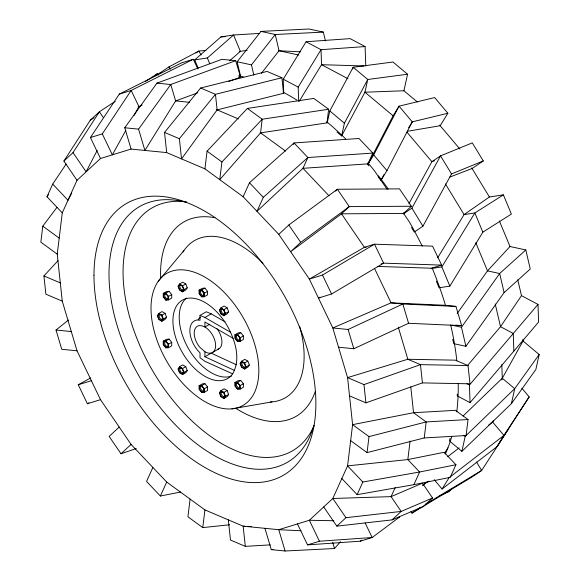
<?xml version="1.0" encoding="UTF-8"?>
<svg xmlns="http://www.w3.org/2000/svg" width="580" height="580" viewBox="0 0 580 580"><rect width="100%" height="100%" fill="white"/><g stroke="black" fill="none" stroke-linecap="round" stroke-linejoin="round"><path stroke-width="0.87" d="M56.905 207.415L42.79 226.156L40.839 242.157L57.239 254.12L62.27 301.165L77.024 350.806L100.492 399.678L131.08 444.432L166.699 482.038L204.921 509.914L243.143 526.169L278.762 529.699L301.078 530.751M57.239 254.12L62.27 212.889L77.024 180.278L100.492 158.507L131.08 149.067L166.699 152.598L204.921 168.852L243.143 196.736L278.762 234.335L309.35 279.089L332.818 327.961L347.572 377.609L352.604 424.647L347.572 465.878L332.818 498.488L309.35 520.26L278.762 529.699L285.092 551L334.515 548.513L340.482 541.727M204.921 168.852L207.082 151.162L247.385 108.409L313.816 98.433L328.65 109.25L326.982 122.888L260.558 132.863L219.755 179.669L221.915 161.979L262.218 119.226L328.65 109.25M190.088 499.097L187.927 516.787L202.761 527.604L229.694 524.762M202.761 527.604L204.921 509.914M260.558 132.863L262.218 119.226L247.385 108.409M367.053 452.61L369.003 436.61L352.604 424.647L413.547 412.721L455.394 410.328L468.038 419.55L466.088 435.551L424.234 437.936L367.053 452.61L350.654 440.648M410.096 441.01L407.827 459.57L419.608 472.004L455.938 464.725L444.157 452.284L407.827 459.57L347.572 465.878L362.855 482.009L419.608 472.004L413.881 484.662L357.128 494.667L341.845 478.536M424.234 437.936L426.184 421.935L413.547 412.721L410.785 386.882M327.2 122.859L329.817 110.961L353.162 67.251L392.972 62.009L407.566 74.233L403.926 90.763L364.95 92.22L341.613 135.93L336.965 132.044M352.785 68.947L353.162 67.251L367.756 79.475L407.566 74.233M341.613 135.93L344.411 123.185L367.756 79.475L364.95 92.22M450.044 438.277L449.464 440.916L461.897 451.334L511.429 403.629L535.869 369.482L539.161 354.525L523.022 341.011L522.964 339.235M461.897 451.334L465.189 436.385L514.714 388.673L539.161 354.525M501.896 380.009L502.28 378.254L501.816 364.689M511.429 403.629L514.714 388.673L502.28 378.254L523.022 341.011M62.27 212.889L46.987 196.758L52.715 184.099L66.135 164.06M243.143 196.736L249.472 182.743L294.038 142.941L358.991 138.489L372.81 153.076L367.93 163.864L302.977 168.316L256.969 211.323L263.298 197.331L307.864 157.528L372.81 153.076M293.342 144.478L294.038 142.941L307.864 157.528L302.977 168.316M152.881 467.444L146.544 481.436L160.37 496.03L180.655 492.021M160.37 496.03L166.699 482.038M232.638 373.861C241.186 358.817 235.132 340.467 227.556 326.315A45.262 26.129 60 0 0 180.409 301.477A45.262 26.129 60 0 0 186.564 359.056A45.262 26.129 60 0 0 232.638 373.861L204.921 361.289L200.013 357.708L200.013 352.85L197.396 350.088A21.279 12.289 60 0 1 197.396 319.993L200.013 320.254L200.013 315.397L206.306 311.764L211.214 313.852L225.091 321.864M357.128 494.667L362.855 482.009M395.161 487.57L391.065 496.632L401.179 511.429L432.557 497.988L422.436 483.184L391.065 496.632L332.818 498.488L345.941 517.693L401.179 511.429L392.073 519.883L336.835 526.14L323.712 506.935M455.938 464.725L450.211 477.376L413.881 484.662M488.367 425.343L492.645 422.044L493.471 420.442M97.201 150.394L86.13 171.832L73.007 152.627L99.376 111.773L115.21 101.362M368.931 165.924L367.778 164.56L393.095 115.79L399.025 106.176L434.63 97.571L447.876 113.252L440.191 125.722L407.233 131.319M367.778 164.56L373.709 154.947L399.025 106.176L412.271 121.851L447.876 113.252M378.146 176.827L381.024 180.235L383.931 174.638M381.024 180.235L386.954 170.621L412.271 121.851L408.625 127.774M71.768 193.031L67.998 200.238L52.715 184.099M404.137 212.381L403.274 213.962L411.916 208.133L440.532 155.875L472.294 142.883L483.292 160.95L472.069 168.504L449.551 177.19M408.907 203.667L431.882 161.704L440.532 155.875L451.53 173.935L422.914 226.2L414.265 232.022L411.517 227.512M125.86 130.34L112.36 154.846L102.297 133.879L131.16 90.465L193.256 59.283L197.911 68.984M134.132 115.319L138.924 106.626L142.151 105.009M283.729 93.307L283.243 79.177L306.073 41.745L350.146 38.621L365.095 46.559L365.762 66.026M298.678 101.239L298.192 87.116L321.015 49.684L365.095 46.559M299.171 101.362L321.53 64.692L321.015 49.684L306.073 41.745M437.675 257.759L464.08 214.593L489.411 196.99L503.389 194.858L511.386 214.078L482.85 232.167L449.848 286.121L439.067 287.767L436.29 281.082M431.078 268.547L441.851 266.901L474.861 212.954L503.389 194.858M444.693 453.111L447.934 447.861M434.188 479.66L442.09 489.02L449.043 477.739L503.933 435.406L529.192 396.879L521.87 388.216M442.09 489.02L496.98 446.687L503.933 435.406L492.645 422.044M529.192 396.879L496.98 446.687M197.562 92.887L175.631 100.927L144.906 150.438L138.569 129.137L170.752 84.506L235.705 60.697L240.584 77.118L228.774 81.447M77.024 180.278L63.901 161.073L90.27 120.219L99.376 111.773L103.421 117.697M508.783 428.584L481.654 470.474L471.504 477.311L411.938 513.133L411.002 511.596M100.492 158.507L90.422 137.547L119.291 94.127L181.388 62.952L193.256 59.283M46.987 196.758L48.481 194.532M517.795 279.85L521.478 295.64L500.518 326.692L467.204 365.907M450.907 489.245L449.384 491.477L439.531 495.943M158.797 313.454L157.281 315.607L158.797 319.515L161.834 321.269L165.061 319.406L166.576 317.245L165.061 313.338L162.03 311.59L158.797 313.454L161.834 315.201L163.35 319.109L161.834 321.269M179.488 284.019L177.973 286.179L179.488 290.087L182.519 291.834L185.752 289.971L187.268 287.81L185.752 283.91L182.715 282.156L179.488 284.019L182.519 285.773L184.034 289.681L182.519 291.834M163.045 318.152L162.023 319.609L159.971 318.427L158.942 315.781L159.971 314.324L162.023 315.505M183.737 288.717L182.707 290.181L180.655 288.992L179.633 286.353L180.655 284.889L182.707 286.078M179.488 366.77L177.973 368.931L179.488 372.838L182.519 374.586L185.752 372.723L187.268 370.569L185.752 366.661L182.715 364.907L179.488 366.77L182.519 368.525L184.034 372.433L182.519 374.586M220.864 307.907L219.349 310.068L220.864 313.976L223.894 315.723L227.128 313.86L228.643 311.699L227.128 307.791L224.097 306.044L220.864 307.907L223.894 309.662L225.41 313.57L223.894 315.723M183.737 371.476L182.707 372.933L180.655 371.751L179.633 369.105L180.655 367.647L182.707 368.829M225.112 312.606L224.083 314.07L222.031 312.881L221.009 310.242L222.031 308.777L224.083 309.966M220.864 390.659L219.349 392.82L220.864 396.727L223.894 398.474L227.128 396.611L228.643 394.458L227.128 390.55L224.097 388.796L220.864 390.659L223.894 392.413L225.41 396.321L223.894 398.474M241.555 361.231L240.033 363.385L241.555 367.292L244.586 369.047L247.812 367.183L249.327 365.023L247.812 361.115L244.782 359.368L241.555 361.231L244.586 362.978L246.101 366.886L244.586 369.047M225.112 395.364L224.083 396.822L222.031 395.64L221.009 392.993L222.031 391.536L224.083 392.718M245.797 365.929L244.774 367.387L242.723 366.205L241.7 363.558L242.723 362.101L244.774 363.283M457.141 313.555L487.49 270.875L510.009 246.514L525.806 249.951L530.25 269.011L504.114 292.581L465.914 346.311L453.741 343.657L452.733 339.329M465.914 346.311L461.47 327.243L499.663 273.521L525.806 249.951M131.08 149.067L124.751 127.767L156.934 83.143L221.886 59.334L235.705 60.697M217.123 109.881L181.533 158.905L179.372 138.721L215.456 94.322L281.887 77.742L283.548 93.3L217.123 109.881L215.456 94.322L200.622 88.008L164.539 132.414L166.699 152.598M240.758 77.154L237.162 61.763L260.964 31.4L309.082 29L323.364 32.11L325.416 40.89M253.844 75.139L251.452 64.873L275.246 34.51L323.364 32.11M261.326 73.356L279.038 50.757L275.246 34.51L260.964 31.4M158.231 281.3L184.36 250.016A90.77 52.41 60 0 1 262.936 263.248M457.228 394.132L457.286 395.893L470.025 402.658L469.43 385.055L538.001 304.413L521.478 295.64M470.025 402.658L538.602 322.023L538.001 304.413M62.27 301.165L45.871 294.19L43.92 275.935L58.007 260.688M463.181 415.918L502.28 378.254M155.476 75.4L157.426 73.595L158.434 75.074M63.901 161.073L73.007 152.627M278.762 234.335L288.833 224.996L337.393 189.254L399.489 188.87L411.358 206.241L403.593 213.44L341.504 213.817L290.631 251.698L300.701 242.36L349.269 206.618L411.358 206.241M335.457 191.052L337.393 189.254L349.269 206.618L341.504 213.817L364.392 247.312L366.176 247.37M119.212 427.068L109.141 436.407L121.01 453.777L136.264 448.528M121.01 453.777L131.08 444.432M336.835 526.14L345.941 517.693M432.557 497.988L423.443 506.434L392.073 519.883M198.121 68.099L194.713 59.907L220.907 36.917L233.559 34.988L259.39 33.43M194.713 59.907L207.357 57.978L233.559 34.988L240.367 51.366L229.622 60.798M77.024 350.806L61.741 349.298L56.021 330.027L68.418 320.037M447.731 456.677L459.142 447.883M297.482 523.921L307.552 544.888L360.281 541.191L361.724 540.118M205.929 50.402L198.788 51.091L168.932 66.889L158.782 73.733L161.146 72.478M195.888 53.041L198.788 51.091L201.13 54.941M411.938 513.133L420.638 507.275M145.362 81.526L157.426 73.595M90.27 120.219L94.04 117.74M422.769 484.858L428.961 481.132M425.176 504.44L481.654 470.474L476.499 462.006M441.663 265.103L383.612 263.153L374.506 244.194L364.392 247.312L309.35 279.089L322.473 275.043L374.506 244.194L432.557 246.145L441.663 265.103L431.549 268.228L377.964 266.43M320.008 297.163L318.456 298.055L331.579 294.002L383.612 263.153L381.089 263.936M163.234 293.407L166.46 291.544L169.092 291.305L171.716 294.575L171.716 298.076L168.483 299.94L165.858 300.172L163.234 296.909L163.234 293.407L165.858 293.168L169.092 291.305M182.519 285.773L185.752 283.91M168.483 299.94L168.483 296.438L171.716 294.575M165.858 300.172L167.149 299.425M184.034 289.681L187.268 287.81M199.063 290.203L202.297 288.34L204.921 288.108L207.546 291.37L207.546 294.872L204.319 296.735L201.695 296.974L199.063 293.705L199.063 290.203L201.695 289.971L204.921 288.108M161.834 315.201L165.061 313.338M204.319 296.735L204.319 293.233L207.546 291.37M163.35 319.109L166.576 317.245M163.234 341.185L166.46 339.322L169.092 339.082L171.716 342.352L171.716 345.854L168.483 347.717L165.858 347.949L163.234 344.687L163.234 341.185L165.858 340.946L169.092 339.082M200.013 315.397L204.921 317.485L211.214 313.852M223.894 309.662L227.128 307.791M168.483 347.717L168.483 344.215L171.716 342.352M225.41 313.57L228.643 311.699M209.815 324.191L204.921 327.019L202.152 325.837L199.563 325.583A15.145 8.744 60 0 0 199.563 347.007L204.921 351.755L204.921 356.758L234.24 370.33M234.9 334.783L238.126 332.92L240.758 332.681L243.382 335.95L243.382 339.452L240.149 341.315L237.524 341.548L234.9 338.285L234.9 334.783L237.524 334.544L240.758 332.681M182.519 368.525L185.752 366.661M204.921 356.758L211.214 353.126L236.459 364.813M212.498 352.502L218.79 348.87M240.149 341.315L240.149 337.814L243.382 335.95M184.034 372.433L187.268 370.569M199.063 385.758L202.297 383.895L204.921 383.663L207.546 386.925L207.546 390.427L204.319 392.29L201.695 392.529L199.063 389.26L199.063 385.758L201.695 385.526L204.921 383.663M244.586 362.978L247.812 361.115M204.319 392.29L204.319 388.788L207.546 386.925M246.101 366.886L249.327 365.023M234.9 382.561L238.126 380.697L240.758 380.458L243.382 383.728L243.382 387.23L240.149 389.093L237.524 389.325L234.9 386.062L234.9 382.561L237.524 382.322L240.758 380.458M223.894 392.413L227.128 390.55M240.149 389.093L240.149 385.591L243.382 383.728M225.41 396.321L228.643 394.458M100.492 399.678L87.37 403.731L78.264 384.765L90.712 377.913M87.37 403.731L88.928 402.868M455.938 306.407L444.157 305.239L391.065 302.847L332.818 327.961L348.101 329.476L402.839 304.014L455.938 306.407L461.658 325.67L408.566 323.277L353.829 348.739L338.546 347.224M451.53 173.935L483.292 160.95M434.384 160.732L431.882 161.704L406.993 132.233M468.038 365.552L455.394 360.173L407.827 359.259L347.572 377.609L363.972 384.584L420.471 364.639L468.038 365.552L469.988 383.808L422.421 382.894L365.922 402.839L349.522 395.864M119.291 94.127L131.16 90.465L138.924 106.626M138.076 106.887L140.621 106.104M90.422 137.547L102.297 133.879M78.264 384.765L91.386 380.712M307.552 544.888L319.421 541.227L372.157 537.529L399.489 517.077L397.793 517.599M360.281 541.191L372.157 537.529L365.168 522.986M369.003 436.61L426.184 421.935L468.038 419.55M200.622 88.008L267.054 71.434L281.887 77.742M231.877 408.864A76.248 44.022 60 0 0 231.877 301.035A76.248 44.022 60 0 0 151.01 308.255A76.248 44.022 60 0 0 231.877 408.864L272.035 401.882M239.185 51.547L247.124 50.337M166.54 293.908L164.763 294.067L164.763 296.438L166.54 298.649L168.316 298.49L168.316 296.119M166.54 341.685L164.763 341.845L164.763 344.215L166.54 346.427L168.316 346.267L168.316 343.896M239.982 339.865L238.206 340.025L236.43 337.814L236.43 335.443L238.206 335.283L239.982 337.495M202.369 386.265L200.593 386.425L200.593 388.796L202.369 391L204.145 390.848L204.145 388.477M238.206 383.061L236.43 383.221L236.43 385.591L238.206 387.802L239.982 387.643M220.907 36.917L225.366 36.649M228.31 519.861L230.47 540.045L245.304 546.353L270.294 544.866M264.944 528.329L271.273 549.63L273.071 549.543M333.71 520.746L309.35 520.26L319.421 541.227M321.53 64.692L363.957 65.968M244.948 526.249L243.143 526.169L245.304 546.353M247.66 526.357L251.263 526.51M279.038 50.757L300.527 51.816M238.858 76.951L240.584 77.118M156.934 83.143L170.752 84.506L175.631 100.927M175.305 100.898L189.696 102.319M124.751 127.767L138.569 129.137M455.771 325.09L461.658 325.67M56.021 330.027L71.296 331.543M271.273 549.63L285.092 551M278.697 50.678L298.736 55.042M237.162 61.763L251.452 64.873M451.9 325.162L461.47 327.243M216.224 109.497L238.351 118.907M164.539 132.414L179.372 138.721M43.92 275.935L60.32 282.91M321.704 64.779L347.971 78.728M283.243 79.177L298.192 87.116M467.038 383.786L469.43 385.055M204.921 317.485L230.362 332.173M233.037 338.242L204.921 322.009L204.921 327.019A15.145 8.744 60 0 1 215.637 345.571A15.145 8.744 60 0 1 204.921 351.755M260.202 132.602L285.541 151.083M207.082 151.162L221.915 161.979M42.79 226.156L59.189 238.119M403.695 90.567L417.368 102.022M364.834 92.118L393.095 115.79M329.817 110.961L344.411 123.185M463.804 435.225L465.189 436.385M302.861 168.185L329.012 195.793M249.472 182.743L263.298 197.331M439.669 125.106L459.918 149.075M373.709 154.947L386.954 170.621M203.703 292.371L202.369 290.711L200.593 290.87L200.593 293.241L202.369 295.445L204.145 295.293L204.145 292.922M201.695 289.971L204.319 293.233M237.524 334.544L240.149 337.814M165.858 293.168L168.483 296.438M237.524 382.322L240.149 385.591M165.858 340.946L168.483 344.215M201.695 385.526L204.319 388.788M387.121 189.334L374.346 170.636A237.336 137.025 60 0 0 367.865 162.791M403.593 213.44L409.103 221.502A237.336 137.025 60 0 1 422.197 246.065M288.833 224.996L300.701 242.36M471.757 167.997L489.411 196.99M445.418 183.932L464.08 214.593L474.861 212.954L482.85 232.167M411.916 208.133L422.914 226.2M168.932 66.889L170.339 69.201M374.586 268.547L391.065 302.847L402.839 304.014L408.566 323.277M322.473 275.043L331.579 294.002M499.365 220.929L510.009 246.514M475.788 242.737L487.49 270.875L499.663 273.521L504.114 292.581M441.851 266.901L449.848 286.121M207.357 57.978L209.743 63.706M398.286 327.149L407.827 359.259L420.471 364.639L422.421 382.894M348.101 329.476L353.829 348.739M332.717 542.467L334.515 548.513M495.226 304.014L500.518 326.692L513.257 333.457L513.858 351.067M363.972 384.584L365.922 402.839M238.619 75.784A237.336 137.025 60 0 1 243.274 76.806M283.025 92.14A237.336 137.025 60 0 1 296.982 100.151M326.801 121.829A237.336 137.025 60 0 1 345.738 138.982M378.457 175.841A237.336 137.025 60 0 1 388.201 188.95M432.114 267.945A237.336 137.025 60 0 1 445.614 305.812M450.674 324.923A237.336 137.025 60 0 1 456.844 360.97M458.229 383.539A237.336 137.025 60 0 1 456.764 411.814M451.762 436.537A237.336 137.025 60 0 1 445.295 454.104M426.307 482.205A237.336 137.025 60 0 1 422.588 485.757M313.773 425.778A147.682 85.267 60 0 1 139.236 376.514A147.682 85.267 60 0 1 185.462 202.152M314.099 425.72A140.302 81.004 60 0 1 151.431 368.684A140.302 81.004 60 0 1 186.542 201.876M315.252 391.558A112.237 64.8 60 0 1 236.386 408.661M160.66 277.501A112.237 64.8 60 0 1 214.905 217.746M231.521 376.043A45.262 26.129 60 0 1 188.58 348.819A45.262 26.129 60 0 1 186.477 298.026M299.621 326.344A90.77 52.41 60 0 1 270.418 401.991M183.019 252.061A90.77 52.41 60 0 1 183.903 250.683M198.179 319.544A21.279 12.289 60 0 1 200.571 317.325M217.043 328.744A15.145 8.744 60 0 1 217.355 349.435M159.05 314.099L157.782 315.897L159.05 319.16L161.581 320.624L162.85 318.826L161.581 315.556L159.05 314.099M179.735 284.664L178.473 286.469L179.735 289.732L182.272 291.189L183.534 289.391L182.272 286.129L179.735 284.664M179.735 367.415L178.473 369.221L179.735 372.483L182.272 373.948L183.534 372.142L182.272 368.88L179.735 367.415M221.111 308.553L219.849 310.351L221.111 313.62L223.648 315.078L224.917 313.28L223.648 310.017L221.111 308.553M221.111 391.304L219.849 393.11L221.111 396.372L223.648 397.837L224.917 396.031L223.648 392.769L221.111 391.304M241.802 361.876L240.533 363.674L241.802 366.937L244.332 368.401L245.601 366.603L244.332 363.334L241.802 361.876M165.858 293.748L163.669 293.944L163.669 296.866L165.858 299.599L168.055 299.403L168.055 296.474L165.858 293.748M201.695 290.544L199.498 290.739L199.498 293.668L201.695 296.394L203.885 296.199L203.885 293.277L201.695 290.544M165.858 341.526L163.669 341.721L163.669 344.643L165.858 347.376L168.055 347.181L168.055 344.252L165.858 341.526M237.524 335.124L235.335 335.32L235.335 338.242L237.524 340.975L239.721 340.779L239.721 337.85L237.524 335.124M201.695 386.099L199.498 386.295L199.498 389.224L201.695 391.95L203.885 391.754L203.885 388.832L201.695 386.099M237.524 382.901L235.335 383.097L235.335 386.019L237.524 388.752L239.721 388.557L239.721 385.627L237.524 382.901M93.975 275.326A156.904 90.589 60 0 0 260.398 482.364A156.904 90.589 60 0 0 260.398 260.464A156.904 90.589 60 0 0 93.975 275.326"/></g></svg>
